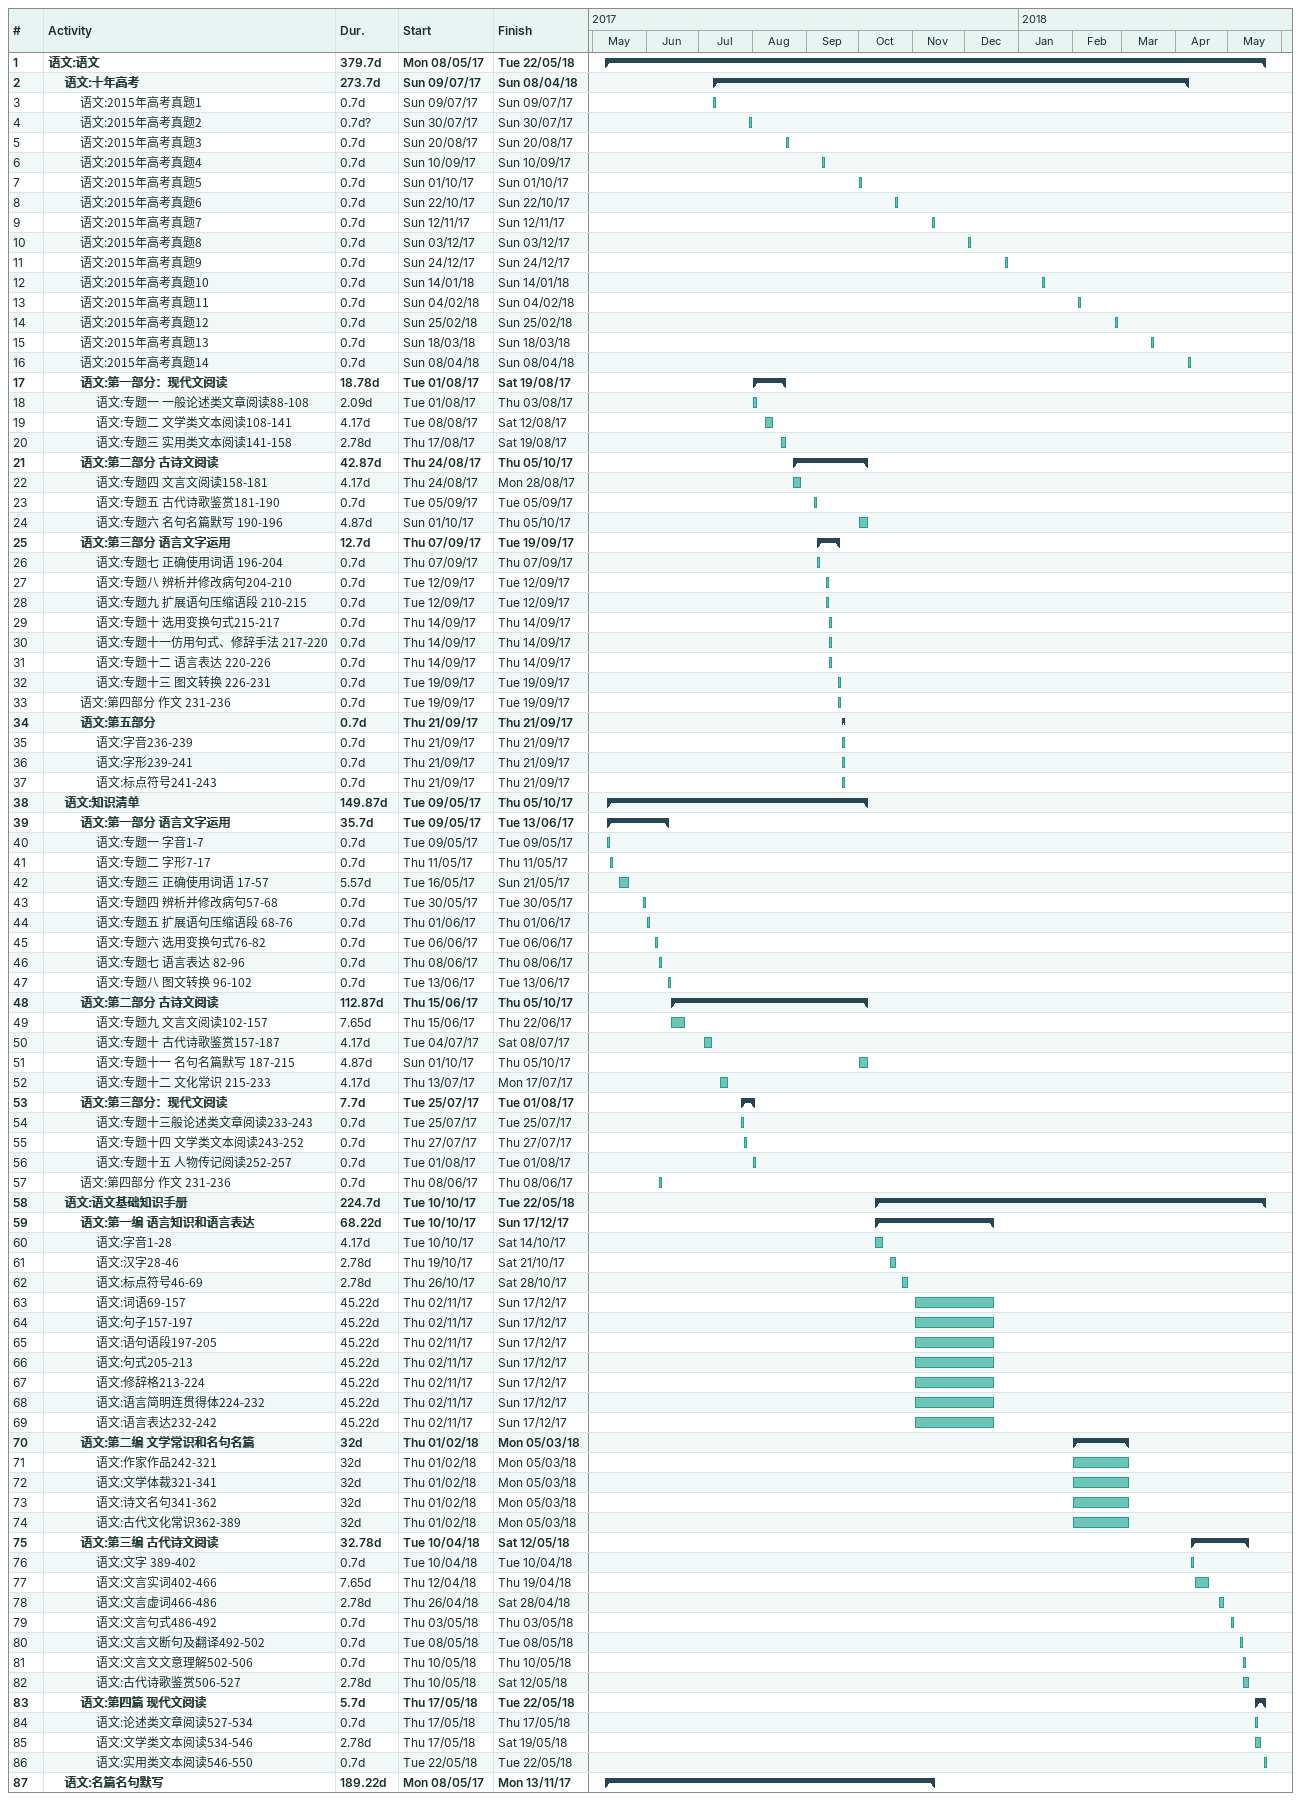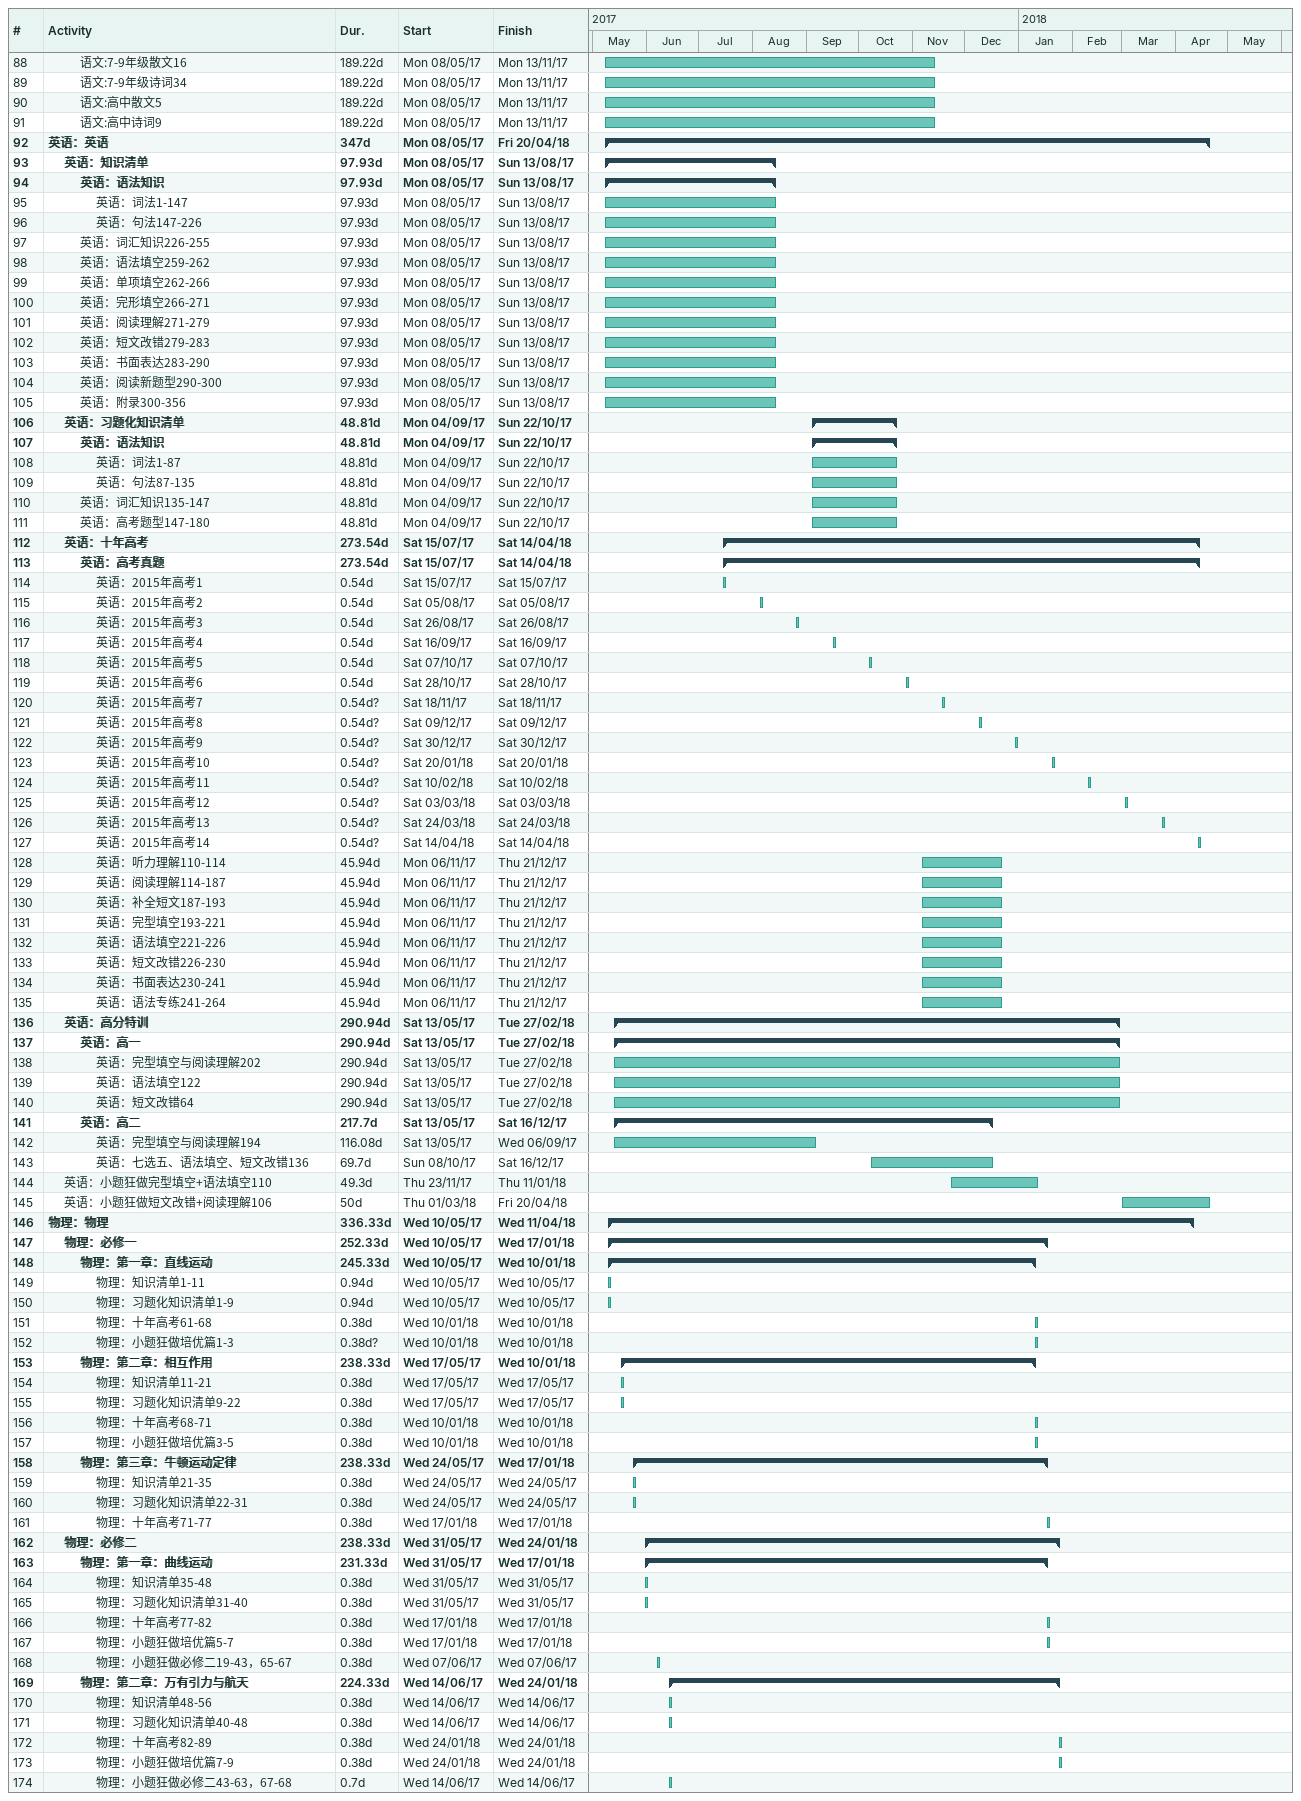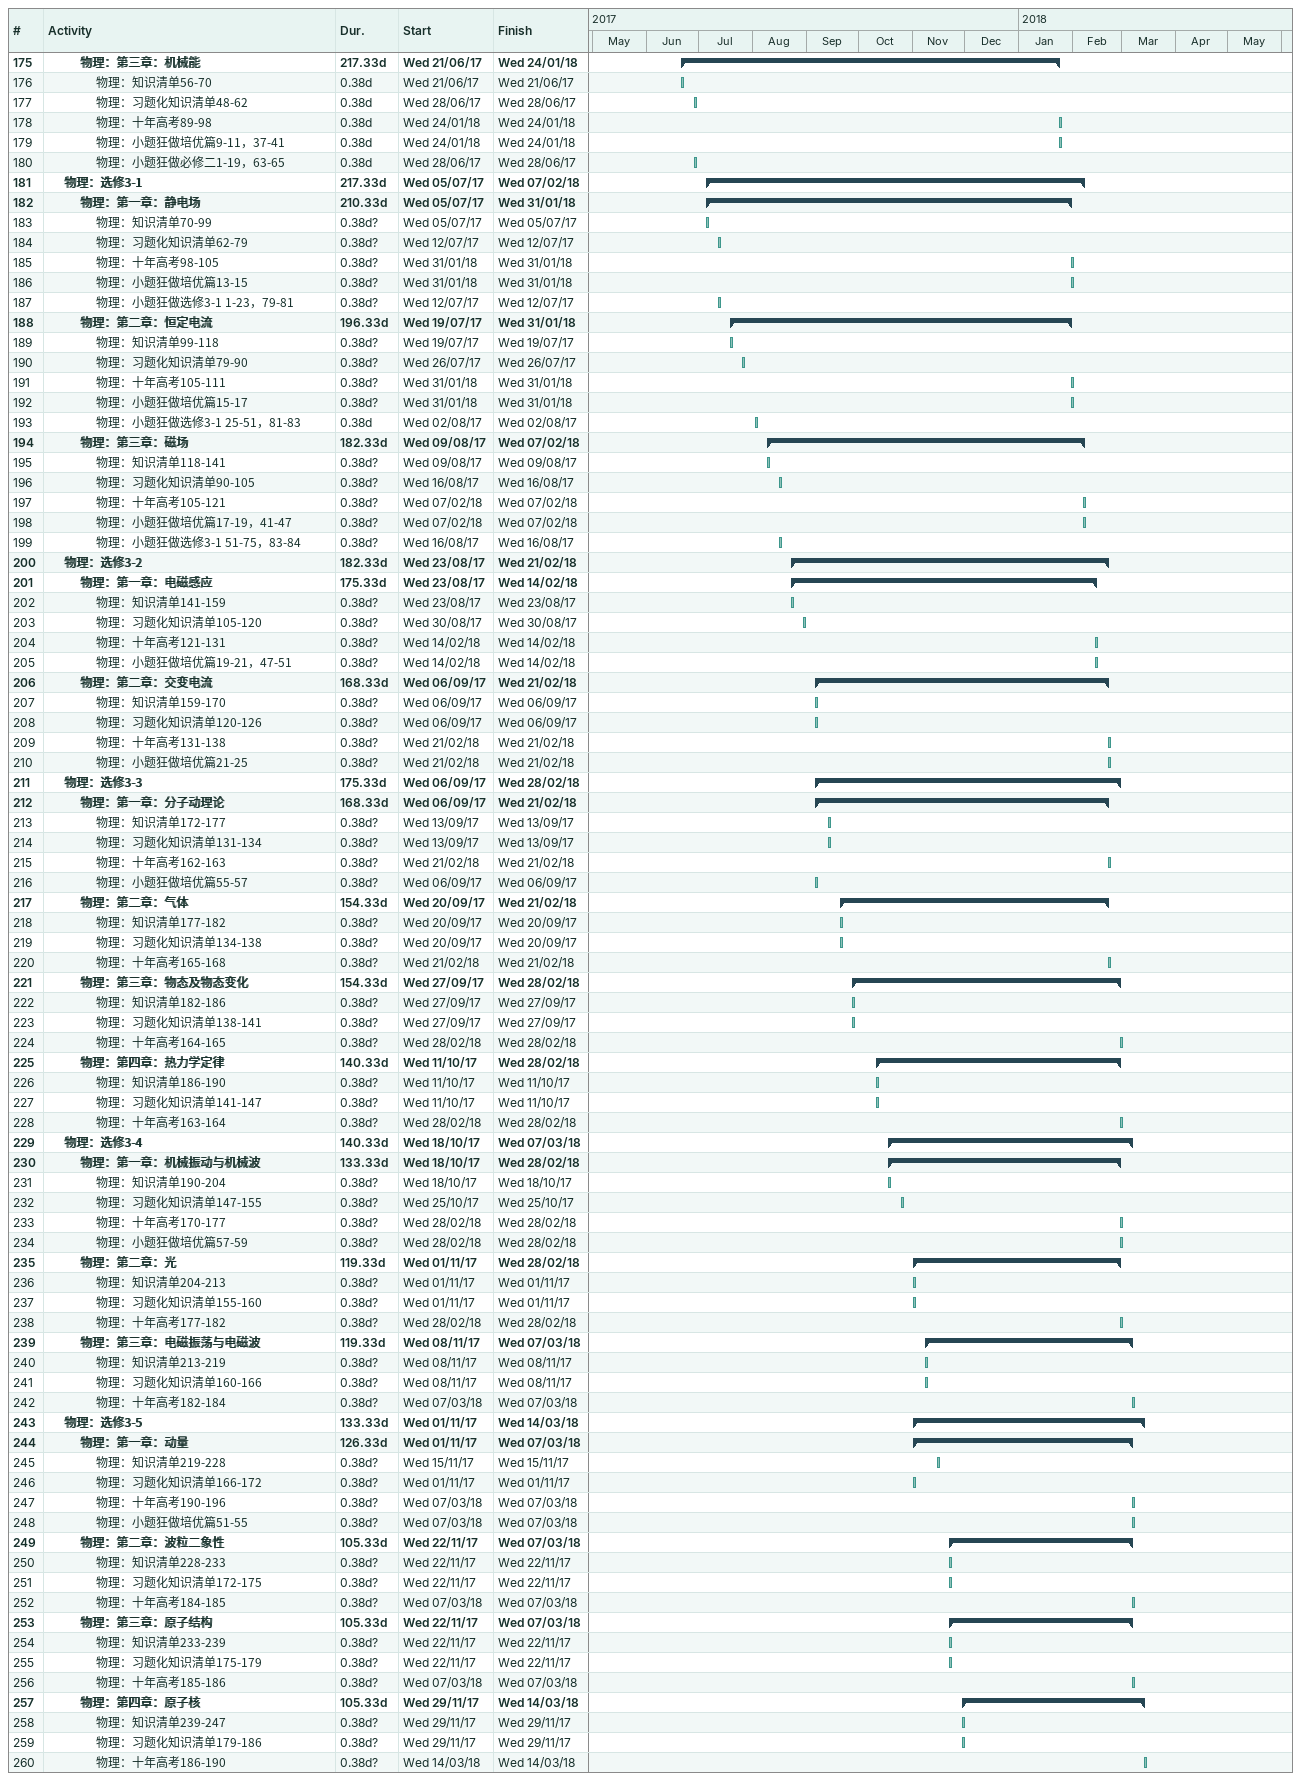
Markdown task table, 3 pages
| ID | Level | Task | Duration | Start | Finish |
|---|---|---|---|---|---|
| 1 | 1 | **语文:语文** | 379.7d | 2017-05-08 | 2018-05-22 |
| 2 | 2 | **语文:十年高考** | 273.7d | 2017-07-09 | 2018-04-08 |
| 3 | 3 | 语文:2015年高考真题1 | 0.7d | 2017-07-09 | 2017-07-09 |
| 4 | 3 | 语文:2015年高考真题2 | 0.7d? | 2017-07-30 | 2017-07-30 |
| 5 | 3 | 语文:2015年高考真题3 | 0.7d | 2017-08-20 | 2017-08-20 |
| 6 | 3 | 语文:2015年高考真题4 | 0.7d | 2017-09-10 | 2017-09-10 |
| 7 | 3 | 语文:2015年高考真题5 | 0.7d | 2017-10-01 | 2017-10-01 |
| 8 | 3 | 语文:2015年高考真题6 | 0.7d | 2017-10-22 | 2017-10-22 |
| 9 | 3 | 语文:2015年高考真题7 | 0.7d | 2017-11-12 | 2017-11-12 |
| 10 | 3 | 语文:2015年高考真题8 | 0.7d | 2017-12-03 | 2017-12-03 |
| 11 | 3 | 语文:2015年高考真题9 | 0.7d | 2017-12-24 | 2017-12-24 |
| 12 | 3 | 语文:2015年高考真题10 | 0.7d | 2018-01-14 | 2018-01-14 |
| 13 | 3 | 语文:2015年高考真题11 | 0.7d | 2018-02-04 | 2018-02-04 |
| 14 | 3 | 语文:2015年高考真题12 | 0.7d | 2018-02-25 | 2018-02-25 |
| 15 | 3 | 语文:2015年高考真题13 | 0.7d | 2018-03-18 | 2018-03-18 |
| 16 | 3 | 语文:2015年高考真题14 | 0.7d | 2018-04-08 | 2018-04-08 |
| 17 | 3 | **语文:第一部分：现代文阅读** | 18.78d | 2017-08-01 | 2017-08-19 |
| 18 | 4 | 语文:专题一 一般论述类文章阅读88-108 | 2.09d | 2017-08-01 | 2017-08-03 |
| 19 | 4 | 语文:专题二 文学类文本阅读108-141 | 4.17d | 2017-08-08 | 2017-08-12 |
| 20 | 4 | 语文:专题三 实用类文本阅读141-158 | 2.78d | 2017-08-17 | 2017-08-19 |
| 21 | 3 | **语文:第二部分 古诗文阅读** | 42.87d | 2017-08-24 | 2017-10-05 |
| 22 | 4 | 语文:专题四 文言文阅读158-181 | 4.17d | 2017-08-24 | 2017-08-28 |
| 23 | 4 | 语文:专题五 古代诗歌鉴赏181-190 | 0.7d | 2017-09-05 | 2017-09-05 |
| 24 | 4 | 语文:专题六 名句名篇默写 190-196 | 4.87d | 2017-10-01 | 2017-10-05 |
| 25 | 3 | **语文:第三部分 语言文字运用** | 12.7d | 2017-09-07 | 2017-09-19 |
| 26 | 4 | 语文:专题七 正确使用词语 196-204 | 0.7d | 2017-09-07 | 2017-09-07 |
| 27 | 4 | 语文:专题八 辨析并修改病句204-210 | 0.7d | 2017-09-12 | 2017-09-12 |
| 28 | 4 | 语文:专题九 扩展语句压缩语段 210-215 | 0.7d | 2017-09-12 | 2017-09-12 |
| 29 | 4 | 语文:专题十 选用变换句式215-217 | 0.7d | 2017-09-14 | 2017-09-14 |
| 30 | 4 | 语文:专题十一仿用句式、修辞手法 217-220 | 0.7d | 2017-09-14 | 2017-09-14 |
| 31 | 4 | 语文:专题十二 语言表达 220-226 | 0.7d | 2017-09-14 | 2017-09-14 |
| 32 | 4 | 语文:专题十三 图文转换 226-231 | 0.7d | 2017-09-19 | 2017-09-19 |
| 33 | 3 | 语文:第四部分 作文 231-236 | 0.7d | 2017-09-19 | 2017-09-19 |
| 34 | 3 | **语文:第五部分** | 0.7d | 2017-09-21 | 2017-09-21 |
| 35 | 4 | 语文:字音236-239 | 0.7d | 2017-09-21 | 2017-09-21 |
| 36 | 4 | 语文:字形239-241 | 0.7d | 2017-09-21 | 2017-09-21 |
| 37 | 4 | 语文:标点符号241-243 | 0.7d | 2017-09-21 | 2017-09-21 |
| 38 | 2 | **语文:知识清单** | 149.87d | 2017-05-09 | 2017-10-05 |
| 39 | 3 | **语文:第一部分 语言文字运用** | 35.7d | 2017-05-09 | 2017-06-13 |
| 40 | 4 | 语文:专题一 字音1-7 | 0.7d | 2017-05-09 | 2017-05-09 |
| 41 | 4 | 语文:专题二 字形7-17 | 0.7d | 2017-05-11 | 2017-05-11 |
| 42 | 4 | 语文:专题三 正确使用词语 17-57 | 5.57d | 2017-05-16 | 2017-05-21 |
| 43 | 4 | 语文:专题四 辨析并修改病句57-68 | 0.7d | 2017-05-30 | 2017-05-30 |
| 44 | 4 | 语文:专题五 扩展语句压缩语段 68-76 | 0.7d | 2017-06-01 | 2017-06-01 |
| 45 | 4 | 语文:专题六 选用变换句式76-82 | 0.7d | 2017-06-06 | 2017-06-06 |
| 46 | 4 | 语文:专题七 语言表达 82-96 | 0.7d | 2017-06-08 | 2017-06-08 |
| 47 | 4 | 语文:专题八 图文转换 96-102 | 0.7d | 2017-06-13 | 2017-06-13 |
| 48 | 3 | **语文:第二部分 古诗文阅读** | 112.87d | 2017-06-15 | 2017-10-05 |
| 49 | 4 | 语文:专题九 文言文阅读102-157 | 7.65d | 2017-06-15 | 2017-06-22 |
| 50 | 4 | 语文:专题十 古代诗歌鉴赏157-187 | 4.17d | 2017-07-04 | 2017-07-08 |
| 51 | 4 | 语文:专题十一 名句名篇默写 187-215 | 4.87d | 2017-10-01 | 2017-10-05 |
| 52 | 4 | 语文:专题十二 文化常识 215-233 | 4.17d | 2017-07-13 | 2017-07-17 |
| 53 | 3 | **语文:第三部分：现代文阅读** | 7.7d | 2017-07-25 | 2017-08-01 |
| 54 | 4 | 语文:专题十三般论述类文章阅读233-243 | 0.7d | 2017-07-25 | 2017-07-25 |
| 55 | 4 | 语文:专题十四 文学类文本阅读243-252 | 0.7d | 2017-07-27 | 2017-07-27 |
| 56 | 4 | 语文:专题十五 人物传记阅读252-257 | 0.7d | 2017-08-01 | 2017-08-01 |
| 57 | 3 | 语文:第四部分 作文 231-236 | 0.7d | 2017-06-08 | 2017-06-08 |
| 58 | 2 | **语文:语文基础知识手册** | 224.7d | 2017-10-10 | 2018-05-22 |
| 59 | 3 | **语文:第一编 语言知识和语言表达** | 68.22d | 2017-10-10 | 2017-12-17 |
| 60 | 4 | 语文:字音1-28 | 4.17d | 2017-10-10 | 2017-10-14 |
| 61 | 4 | 语文:汉字28-46 | 2.78d | 2017-10-19 | 2017-10-21 |
| 62 | 4 | 语文:标点符号46-69 | 2.78d | 2017-10-26 | 2017-10-28 |
| 63 | 4 | 语文:词语69-157 | 45.22d | 2017-11-02 | 2017-12-17 |
| 64 | 4 | 语文:句子157-197 | 45.22d | 2017-11-02 | 2017-12-17 |
| 65 | 4 | 语文:语句语段197-205 | 45.22d | 2017-11-02 | 2017-12-17 |
| 66 | 4 | 语文:句式205-213 | 45.22d | 2017-11-02 | 2017-12-17 |
| 67 | 4 | 语文:修辞格213-224 | 45.22d | 2017-11-02 | 2017-12-17 |
| 68 | 4 | 语文:语言简明连贯得体224-232 | 45.22d | 2017-11-02 | 2017-12-17 |
| 69 | 4 | 语文:语言表达232-242 | 45.22d | 2017-11-02 | 2017-12-17 |
| 70 | 3 | **语文:第二编 文学常识和名句名篇** | 32d | 2018-02-01 | 2018-03-05 |
| 71 | 4 | 语文:作家作品242-321 | 32d | 2018-02-01 | 2018-03-05 |
| 72 | 4 | 语文:文学体裁321-341 | 32d | 2018-02-01 | 2018-03-05 |
| 73 | 4 | 语文:诗文名句341-362 | 32d | 2018-02-01 | 2018-03-05 |
| 74 | 4 | 语文:古代文化常识362-389 | 32d | 2018-02-01 | 2018-03-05 |
| 75 | 3 | **语文:第三编 古代诗文阅读** | 32.78d | 2018-04-10 | 2018-05-12 |
| 76 | 4 | 语文:文字 389-402 | 0.7d | 2018-04-10 | 2018-04-10 |
| 77 | 4 | 语文:文言实词402-466 | 7.65d | 2018-04-12 | 2018-04-19 |
| 78 | 4 | 语文:文言虚词466-486 | 2.78d | 2018-04-26 | 2018-04-28 |
| 79 | 4 | 语文:文言句式486-492 | 0.7d | 2018-05-03 | 2018-05-03 |
| 80 | 4 | 语文:文言文断句及翻译492-502 | 0.7d | 2018-05-08 | 2018-05-08 |
| 81 | 4 | 语文:文言文文意理解502-506 | 0.7d | 2018-05-10 | 2018-05-10 |
| 82 | 4 | 语文:古代诗歌鉴赏506-527 | 2.78d | 2018-05-10 | 2018-05-12 |
| 83 | 3 | **语文:第四篇 现代文阅读** | 5.7d | 2018-05-17 | 2018-05-22 |
| 84 | 4 | 语文:论述类文章阅读527-534 | 0.7d | 2018-05-17 | 2018-05-17 |
| 85 | 4 | 语文:文学类文本阅读534-546 | 2.78d | 2018-05-17 | 2018-05-19 |
| 86 | 4 | 语文:实用类文本阅读546-550 | 0.7d | 2018-05-22 | 2018-05-22 |
| 87 | 2 | **语文:名篇名句默写** | 189.22d | 2017-05-08 | 2017-11-13 |
| 88 | 3 | 语文:7-9年级散文16 | 189.22d | 2017-05-08 | 2017-11-13 |
| 89 | 3 | 语文:7-9年级诗词34 | 189.22d | 2017-05-08 | 2017-11-13 |
| 90 | 3 | 语文:高中散文5 | 189.22d | 2017-05-08 | 2017-11-13 |
| 91 | 3 | 语文:高中诗词9 | 189.22d | 2017-05-08 | 2017-11-13 |
| 92 | 1 | **英语：英语** | 347d | 2017-05-08 | 2018-04-20 |
| 93 | 2 | **英语：知识清单** | 97.93d | 2017-05-08 | 2017-08-13 |
| 94 | 3 | **英语：语法知识** | 97.93d | 2017-05-08 | 2017-08-13 |
| 95 | 4 | 英语：词法1-147 | 97.93d | 2017-05-08 | 2017-08-13 |
| 96 | 4 | 英语：句法147-226 | 97.93d | 2017-05-08 | 2017-08-13 |
| 97 | 3 | 英语：词汇知识226-255 | 97.93d | 2017-05-08 | 2017-08-13 |
| 98 | 3 | 英语：语法填空259-262 | 97.93d | 2017-05-08 | 2017-08-13 |
| 99 | 3 | 英语：单项填空262-266 | 97.93d | 2017-05-08 | 2017-08-13 |
| 100 | 3 | 英语：完形填空266-271 | 97.93d | 2017-05-08 | 2017-08-13 |
| 101 | 3 | 英语：阅读理解271-279 | 97.93d | 2017-05-08 | 2017-08-13 |
| 102 | 3 | 英语：短文改错279-283 | 97.93d | 2017-05-08 | 2017-08-13 |
| 103 | 3 | 英语：书面表达283-290 | 97.93d | 2017-05-08 | 2017-08-13 |
| 104 | 3 | 英语：阅读新题型290-300 | 97.93d | 2017-05-08 | 2017-08-13 |
| 105 | 3 | 英语：附录300-356 | 97.93d | 2017-05-08 | 2017-08-13 |
| 106 | 2 | **英语：习题化知识清单** | 48.81d | 2017-09-04 | 2017-10-22 |
| 107 | 3 | **英语：语法知识** | 48.81d | 2017-09-04 | 2017-10-22 |
| 108 | 4 | 英语：词法1-87 | 48.81d | 2017-09-04 | 2017-10-22 |
| 109 | 4 | 英语：句法87-135 | 48.81d | 2017-09-04 | 2017-10-22 |
| 110 | 3 | 英语：词汇知识135-147 | 48.81d | 2017-09-04 | 2017-10-22 |
| 111 | 3 | 英语：高考题型147-180 | 48.81d | 2017-09-04 | 2017-10-22 |
| 112 | 2 | **英语：十年高考** | 273.54d | 2017-07-15 | 2018-04-14 |
| 113 | 3 | **英语：高考真题** | 273.54d | 2017-07-15 | 2018-04-14 |
| 114 | 4 | 英语：2015年高考1 | 0.54d | 2017-07-15 | 2017-07-15 |
| 115 | 4 | 英语：2015年高考2 | 0.54d | 2017-08-05 | 2017-08-05 |
| 116 | 4 | 英语：2015年高考3 | 0.54d | 2017-08-26 | 2017-08-26 |
| 117 | 4 | 英语：2015年高考4 | 0.54d | 2017-09-16 | 2017-09-16 |
| 118 | 4 | 英语：2015年高考5 | 0.54d | 2017-10-07 | 2017-10-07 |
| 119 | 4 | 英语：2015年高考6 | 0.54d | 2017-10-28 | 2017-10-28 |
| 120 | 4 | 英语：2015年高考7 | 0.54d? | 2017-11-18 | 2017-11-18 |
| 121 | 4 | 英语：2015年高考8 | 0.54d? | 2017-12-09 | 2017-12-09 |
| 122 | 4 | 英语：2015年高考9 | 0.54d? | 2017-12-30 | 2017-12-30 |
| 123 | 4 | 英语：2015年高考10 | 0.54d? | 2018-01-20 | 2018-01-20 |
| 124 | 4 | 英语：2015年高考11 | 0.54d? | 2018-02-10 | 2018-02-10 |
| 125 | 4 | 英语：2015年高考12 | 0.54d? | 2018-03-03 | 2018-03-03 |
| 126 | 4 | 英语：2015年高考13 | 0.54d? | 2018-03-24 | 2018-03-24 |
| 127 | 4 | 英语：2015年高考14 | 0.54d? | 2018-04-14 | 2018-04-14 |
| 128 | 4 | 英语：听力理解110-114 | 45.94d | 2017-11-06 | 2017-12-21 |
| 129 | 4 | 英语：阅读理解114-187 | 45.94d | 2017-11-06 | 2017-12-21 |
| 130 | 4 | 英语：补全短文187-193 | 45.94d | 2017-11-06 | 2017-12-21 |
| 131 | 4 | 英语：完型填空193-221 | 45.94d | 2017-11-06 | 2017-12-21 |
| 132 | 4 | 英语：语法填空221-226 | 45.94d | 2017-11-06 | 2017-12-21 |
| 133 | 4 | 英语：短文改错226-230 | 45.94d | 2017-11-06 | 2017-12-21 |
| 134 | 4 | 英语：书面表达230-241 | 45.94d | 2017-11-06 | 2017-12-21 |
| 135 | 4 | 英语：语法专练241-264 | 45.94d | 2017-11-06 | 2017-12-21 |
| 136 | 2 | **英语：高分特训** | 290.94d | 2017-05-13 | 2018-02-27 |
| 137 | 3 | **英语：高一** | 290.94d | 2017-05-13 | 2018-02-27 |
| 138 | 4 | 英语：完型填空与阅读理解202 | 290.94d | 2017-05-13 | 2018-02-27 |
| 139 | 4 | 英语：语法填空122 | 290.94d | 2017-05-13 | 2018-02-27 |
| 140 | 4 | 英语：短文改错64 | 290.94d | 2017-05-13 | 2018-02-27 |
| 141 | 3 | **英语：高二** | 217.7d | 2017-05-13 | 2017-12-16 |
| 142 | 4 | 英语：完型填空与阅读理解194 | 116.08d | 2017-05-13 | 2017-09-06 |
| 143 | 4 | 英语：七选五、语法填空、短文改错136 | 69.7d | 2017-10-08 | 2017-12-16 |
| 144 | 2 | 英语：小题狂做完型填空+语法填空110 | 49.3d | 2017-11-23 | 2018-01-11 |
| 145 | 2 | 英语：小题狂做短文改错+阅读理解106 | 50d | 2018-03-01 | 2018-04-20 |
| 146 | 1 | **物理：物理** | 336.33d | 2017-05-10 | 2018-04-11 |
| 147 | 2 | **物理：必修一** | 252.33d | 2017-05-10 | 2018-01-17 |
| 148 | 3 | **物理：第一章：直线运动** | 245.33d | 2017-05-10 | 2018-01-10 |
| 149 | 4 | 物理：知识清单1-11 | 0.94d | 2017-05-10 | 2017-05-10 |
| 150 | 4 | 物理：习题化知识清单1-9 | 0.94d | 2017-05-10 | 2017-05-10 |
| 151 | 4 | 物理：十年高考61-68 | 0.38d | 2018-01-10 | 2018-01-10 |
| 152 | 4 | 物理：小题狂做培优篇1-3 | 0.38d? | 2018-01-10 | 2018-01-10 |
| 153 | 3 | **物理：第二章：相互作用** | 238.33d | 2017-05-17 | 2018-01-10 |
| 154 | 4 | 物理：知识清单11-21 | 0.38d | 2017-05-17 | 2017-05-17 |
| 155 | 4 | 物理：习题化知识清单9-22 | 0.38d | 2017-05-17 | 2017-05-17 |
| 156 | 4 | 物理：十年高考68-71 | 0.38d | 2018-01-10 | 2018-01-10 |
| 157 | 4 | 物理：小题狂做培优篇3-5 | 0.38d | 2018-01-10 | 2018-01-10 |
| 158 | 3 | **物理：第三章：牛顿运动定律** | 238.33d | 2017-05-24 | 2018-01-17 |
| 159 | 4 | 物理：知识清单21-35 | 0.38d | 2017-05-24 | 2017-05-24 |
| 160 | 4 | 物理：习题化知识清单22-31 | 0.38d | 2017-05-24 | 2017-05-24 |
| 161 | 4 | 物理：十年高考71-77 | 0.38d | 2018-01-17 | 2018-01-17 |
| 162 | 2 | **物理：必修二** | 238.33d | 2017-05-31 | 2018-01-24 |
| 163 | 3 | **物理：第一章：曲线运动** | 231.33d | 2017-05-31 | 2018-01-17 |
| 164 | 4 | 物理：知识清单35-48 | 0.38d | 2017-05-31 | 2017-05-31 |
| 165 | 4 | 物理：习题化知识清单31-40 | 0.38d | 2017-05-31 | 2017-05-31 |
| 166 | 4 | 物理：十年高考77-82 | 0.38d | 2018-01-17 | 2018-01-17 |
| 167 | 4 | 物理：小题狂做培优篇5-7 | 0.38d | 2018-01-17 | 2018-01-17 |
| 168 | 4 | 物理：小题狂做必修二19-43，65-67 | 0.38d | 2017-06-07 | 2017-06-07 |
| 169 | 3 | **物理：第二章：万有引力与航天** | 224.33d | 2017-06-14 | 2018-01-24 |
| 170 | 4 | 物理：知识清单48-56 | 0.38d | 2017-06-14 | 2017-06-14 |
| 171 | 4 | 物理：习题化知识清单40-48 | 0.38d | 2017-06-14 | 2017-06-14 |
| 172 | 4 | 物理：十年高考82-89 | 0.38d | 2018-01-24 | 2018-01-24 |
| 173 | 4 | 物理：小题狂做培优篇7-9 | 0.38d | 2018-01-24 | 2018-01-24 |
| 174 | 4 | 物理：小题狂做必修二43-63，67-68 | 0.7d | 2017-06-14 | 2017-06-14 |
| 175 | 3 | **物理：第三章：机械能** | 217.33d | 2017-06-21 | 2018-01-24 |
| 176 | 4 | 物理：知识清单56-70 | 0.38d | 2017-06-21 | 2017-06-21 |
| 177 | 4 | 物理：习题化知识清单48-62 | 0.38d | 2017-06-28 | 2017-06-28 |
| 178 | 4 | 物理：十年高考89-98 | 0.38d | 2018-01-24 | 2018-01-24 |
| 179 | 4 | 物理：小题狂做培优篇9-11，37-41 | 0.38d | 2018-01-24 | 2018-01-24 |
| 180 | 4 | 物理：小题狂做必修二1-19，63-65 | 0.38d | 2017-06-28 | 2017-06-28 |
| 181 | 2 | **物理：选修3-1** | 217.33d | 2017-07-05 | 2018-02-07 |
| 182 | 3 | **物理：第一章：静电场** | 210.33d | 2017-07-05 | 2018-01-31 |
| 183 | 4 | 物理：知识清单70-99 | 0.38d? | 2017-07-05 | 2017-07-05 |
| 184 | 4 | 物理：习题化知识清单62-79 | 0.38d? | 2017-07-12 | 2017-07-12 |
| 185 | 4 | 物理：十年高考98-105 | 0.38d? | 2018-01-31 | 2018-01-31 |
| 186 | 4 | 物理：小题狂做培优篇13-15 | 0.38d? | 2018-01-31 | 2018-01-31 |
| 187 | 4 | 物理：小题狂做选修3-1 1-23，79-81 | 0.38d? | 2017-07-12 | 2017-07-12 |
| 188 | 3 | **物理：第二章：恒定电流** | 196.33d | 2017-07-19 | 2018-01-31 |
| 189 | 4 | 物理：知识清单99-118 | 0.38d? | 2017-07-19 | 2017-07-19 |
| 190 | 4 | 物理：习题化知识清单79-90 | 0.38d? | 2017-07-26 | 2017-07-26 |
| 191 | 4 | 物理：十年高考105-111 | 0.38d? | 2018-01-31 | 2018-01-31 |
| 192 | 4 | 物理：小题狂做培优篇15-17 | 0.38d? | 2018-01-31 | 2018-01-31 |
| 193 | 4 | 物理：小题狂做选修3-1 25-51，81-83 | 0.38d | 2017-08-02 | 2017-08-02 |
| 194 | 3 | **物理：第三章：磁场** | 182.33d | 2017-08-09 | 2018-02-07 |
| 195 | 4 | 物理：知识清单118-141 | 0.38d? | 2017-08-09 | 2017-08-09 |
| 196 | 4 | 物理：习题化知识清单90-105 | 0.38d? | 2017-08-16 | 2017-08-16 |
| 197 | 4 | 物理：十年高考105-121 | 0.38d? | 2018-02-07 | 2018-02-07 |
| 198 | 4 | 物理：小题狂做培优篇17-19，41-47 | 0.38d? | 2018-02-07 | 2018-02-07 |
| 199 | 4 | 物理：小题狂做选修3-1 51-75，83-84 | 0.38d? | 2017-08-16 | 2017-08-16 |
| 200 | 2 | **物理：选修3-2** | 182.33d | 2017-08-23 | 2018-02-21 |
| 201 | 3 | **物理：第一章：电磁感应** | 175.33d | 2017-08-23 | 2018-02-14 |
| 202 | 4 | 物理：知识清单141-159 | 0.38d? | 2017-08-23 | 2017-08-23 |
| 203 | 4 | 物理：习题化知识清单105-120 | 0.38d? | 2017-08-30 | 2017-08-30 |
| 204 | 4 | 物理：十年高考121-131 | 0.38d? | 2018-02-14 | 2018-02-14 |
| 205 | 4 | 物理：小题狂做培优篇19-21，47-51 | 0.38d? | 2018-02-14 | 2018-02-14 |
| 206 | 3 | **物理：第二章：交变电流** | 168.33d | 2017-09-06 | 2018-02-21 |
| 207 | 4 | 物理：知识清单159-170 | 0.38d? | 2017-09-06 | 2017-09-06 |
| 208 | 4 | 物理：习题化知识清单120-126 | 0.38d? | 2017-09-06 | 2017-09-06 |
| 209 | 4 | 物理：十年高考131-138 | 0.38d? | 2018-02-21 | 2018-02-21 |
| 210 | 4 | 物理：小题狂做培优篇21-25 | 0.38d? | 2018-02-21 | 2018-02-21 |
| 211 | 2 | **物理：选修3-3** | 175.33d | 2017-09-06 | 2018-02-28 |
| 212 | 3 | **物理：第一章：分子动理论** | 168.33d | 2017-09-06 | 2018-02-21 |
| 213 | 4 | 物理：知识清单172-177 | 0.38d? | 2017-09-13 | 2017-09-13 |
| 214 | 4 | 物理：习题化知识清单131-134 | 0.38d? | 2017-09-13 | 2017-09-13 |
| 215 | 4 | 物理：十年高考162-163 | 0.38d? | 2018-02-21 | 2018-02-21 |
| 216 | 4 | 物理：小题狂做培优篇55-57 | 0.38d? | 2017-09-06 | 2017-09-06 |
| 217 | 3 | **物理：第二章：气体** | 154.33d | 2017-09-20 | 2018-02-21 |
| 218 | 4 | 物理：知识清单177-182 | 0.38d? | 2017-09-20 | 2017-09-20 |
| 219 | 4 | 物理：习题化知识清单134-138 | 0.38d? | 2017-09-20 | 2017-09-20 |
| 220 | 4 | 物理：十年高考165-168 | 0.38d? | 2018-02-21 | 2018-02-21 |
| 221 | 3 | **物理：第三章：物态及物态变化** | 154.33d | 2017-09-27 | 2018-02-28 |
| 222 | 4 | 物理：知识清单182-186 | 0.38d? | 2017-09-27 | 2017-09-27 |
| 223 | 4 | 物理：习题化知识清单138-141 | 0.38d? | 2017-09-27 | 2017-09-27 |
| 224 | 4 | 物理：十年高考164-165 | 0.38d? | 2018-02-28 | 2018-02-28 |
| 225 | 3 | **物理：第四章：热力学定律** | 140.33d | 2017-10-11 | 2018-02-28 |
| 226 | 4 | 物理：知识清单186-190 | 0.38d? | 2017-10-11 | 2017-10-11 |
| 227 | 4 | 物理：习题化知识清单141-147 | 0.38d? | 2017-10-11 | 2017-10-11 |
| 228 | 4 | 物理：十年高考163-164 | 0.38d? | 2018-02-28 | 2018-02-28 |
| 229 | 2 | **物理：选修3-4** | 140.33d | 2017-10-18 | 2018-03-07 |
| 230 | 3 | **物理：第一章：机械振动与机械波** | 133.33d | 2017-10-18 | 2018-02-28 |
| 231 | 4 | 物理：知识清单190-204 | 0.38d? | 2017-10-18 | 2017-10-18 |
| 232 | 4 | 物理：习题化知识清单147-155 | 0.38d? | 2017-10-25 | 2017-10-25 |
| 233 | 4 | 物理：十年高考170-177 | 0.38d? | 2018-02-28 | 2018-02-28 |
| 234 | 4 | 物理：小题狂做培优篇57-59 | 0.38d? | 2018-02-28 | 2018-02-28 |
| 235 | 3 | **物理：第二章：光** | 119.33d | 2017-11-01 | 2018-02-28 |
| 236 | 4 | 物理：知识清单204-213 | 0.38d? | 2017-11-01 | 2017-11-01 |
| 237 | 4 | 物理：习题化知识清单155-160 | 0.38d? | 2017-11-01 | 2017-11-01 |
| 238 | 4 | 物理：十年高考177-182 | 0.38d? | 2018-02-28 | 2018-02-28 |
| 239 | 3 | **物理：第三章：电磁振荡与电磁波** | 119.33d | 2017-11-08 | 2018-03-07 |
| 240 | 4 | 物理：知识清单213-219 | 0.38d? | 2017-11-08 | 2017-11-08 |
| 241 | 4 | 物理：习题化知识清单160-166 | 0.38d? | 2017-11-08 | 2017-11-08 |
| 242 | 4 | 物理：十年高考182-184 | 0.38d? | 2018-03-07 | 2018-03-07 |
| 243 | 2 | **物理：选修3-5** | 133.33d | 2017-11-01 | 2018-03-14 |
| 244 | 3 | **物理：第一章：动量** | 126.33d | 2017-11-01 | 2018-03-07 |
| 245 | 4 | 物理：知识清单219-228 | 0.38d? | 2017-11-15 | 2017-11-15 |
| 246 | 4 | 物理：习题化知识清单166-172 | 0.38d? | 2017-11-01 | 2017-11-01 |
| 247 | 4 | 物理：十年高考190-196 | 0.38d? | 2018-03-07 | 2018-03-07 |
| 248 | 4 | 物理：小题狂做培优篇51-55 | 0.38d? | 2018-03-07 | 2018-03-07 |
| 249 | 3 | **物理：第二章：波粒二象性** | 105.33d | 2017-11-22 | 2018-03-07 |
| 250 | 4 | 物理：知识清单228-233 | 0.38d? | 2017-11-22 | 2017-11-22 |
| 251 | 4 | 物理：习题化知识清单172-175 | 0.38d? | 2017-11-22 | 2017-11-22 |
| 252 | 4 | 物理：十年高考184-185 | 0.38d? | 2018-03-07 | 2018-03-07 |
| 253 | 3 | **物理：第三章：原子结构** | 105.33d | 2017-11-22 | 2018-03-07 |
| 254 | 4 | 物理：知识清单233-239 | 0.38d? | 2017-11-22 | 2017-11-22 |
| 255 | 4 | 物理：习题化知识清单175-179 | 0.38d? | 2017-11-22 | 2017-11-22 |
| 256 | 4 | 物理：十年高考185-186 | 0.38d? | 2018-03-07 | 2018-03-07 |
| 257 | 3 | **物理：第四章：原子核** | 105.33d | 2017-11-29 | 2018-03-14 |
| 258 | 4 | 物理：知识清单239-247 | 0.38d? | 2017-11-29 | 2017-11-29 |
| 259 | 4 | 物理：习题化知识清单179-186 | 0.38d? | 2017-11-29 | 2017-11-29 |
| 260 | 4 | 物理：十年高考186-190 | 0.38d? | 2018-03-14 | 2018-03-14 |
